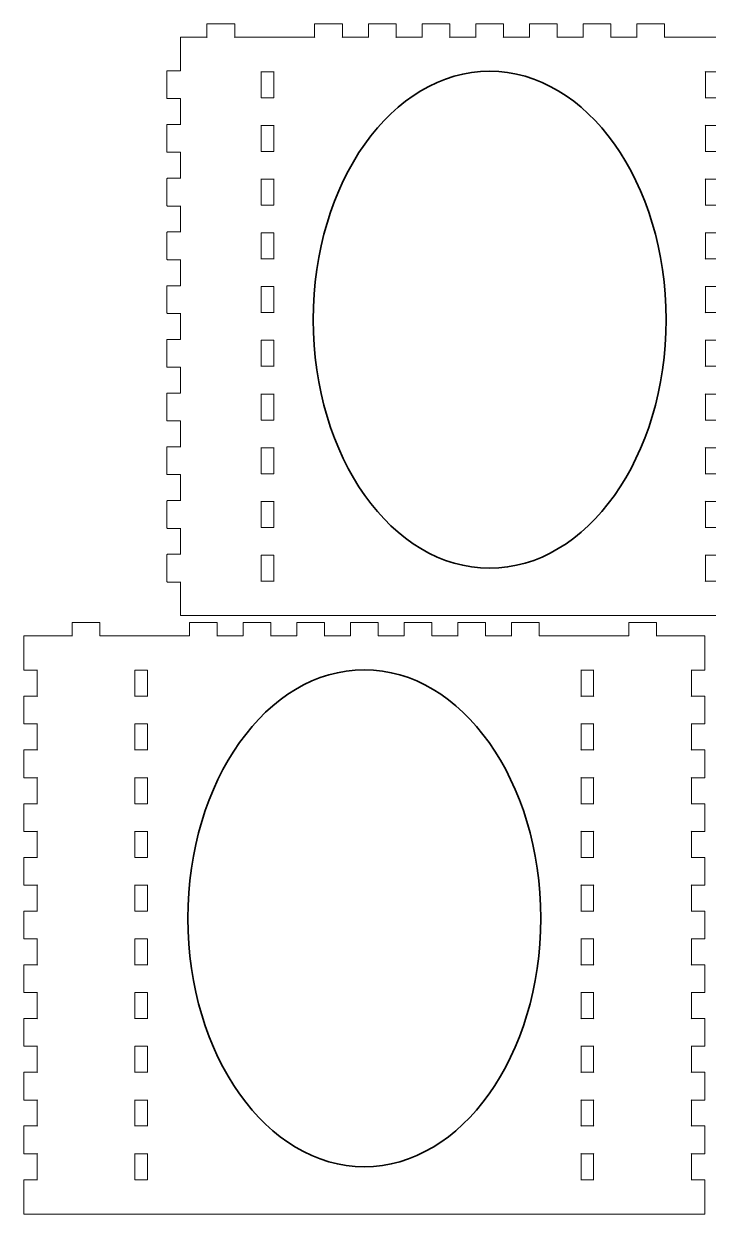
# Model space of a CAD drawing. Header units: millimetres. Extents: x 10 to 623, y 3 to 441.
# Drawn here: x 10 to 162.9, y 163.6 to 429.5 of the extents above; entities that cross this region are included whole.
import ezdxf

# ---------------------------------------------------------------- set-up
doc = ezdxf.new("R2010")
doc.units = ezdxf.units.MM
doc.header["$MEASUREMENT"] = 0
doc.layers.add('Layer 1', color=7, linetype='Continuous', lineweight=0)

# ---------------------------------------------------------------- blocks, each defined once
blk = doc.blocks.new('Block_2')
at = {"layer": 'Layer 1', "color": 18, "lineweight": 20, "true_color": 0x000000}
blk.add_open_spline([(183.1, 426.5), (183.1, 426.5), (177.26, 426.5), (177.26, 426.5), (177.16, 426.5), (177.26, 426.4), (177.26, 426.5), (177.26, 426.5), (177.26, 429.4), (177.26, 429.4), (177.26, 429.46), (177.22, 429.5), (177.16, 429.5), (177.16, 429.5), (171.16, 429.5), (171.16, 429.5), (171.11, 429.5), (171.06, 429.46), (171.06, 429.4), (171.06, 429.4), (171.06, 426.5), (171.06, 426.5), (171.06, 426.4), (171.16, 426.5), (171.06, 426.5), (171.06, 426.5), (165.22, 426.5), (165.22, 426.5), (165.22, 426.5), (162.22, 426.5), (162.22, 426.5), (162.22, 426.5), (153.2, 426.5), (153.2, 426.5), (153.1, 426.5), (153.2, 426.4), (153.2, 426.5), (153.2, 426.5), (153.2, 429.4), (153.2, 429.4), (153.2, 429.46), (153.16, 429.5), (153.1, 429.5), (153.1, 429.5), (147.1, 429.5), (147.1, 429.5), (147.04, 429.5), (147, 429.46), (147, 429.4), (147, 429.4), (147, 426.5), (147, 426.5), (147, 426.4), (147.1, 426.5), (147, 426.5), (147, 426.5), (141.2, 426.5), (141.2, 426.5), (141.1, 426.5), (141.2, 426.4), (141.2, 426.5), (141.2, 426.5), (141.2, 429.4), (141.2, 429.4), (141.2, 429.46), (141.16, 429.5), (141.1, 429.5), (141.1, 429.5), (135.1, 429.5), (135.1, 429.5), (135.04, 429.5), (135, 429.46), (135, 429.4), (135, 429.4), (135, 426.5), (135, 426.5), (135, 426.4), (135.1, 426.5), (135, 426.5), (135, 426.5), (129.2, 426.5), (129.2, 426.5), (129.1, 426.5), (129.2, 426.4), (129.2, 426.5), (129.2, 426.5), (129.2, 429.4), (129.2, 429.4), (129.2, 429.46), (129.16, 429.5), (129.1, 429.5), (129.1, 429.5), (123.1, 429.5), (123.1, 429.5), (123.04, 429.5), (123, 429.46), (123, 429.4), (123, 429.4), (123, 426.5), (123, 426.5), (123, 426.4), (123.1, 426.5), (123, 426.5), (123, 426.5), (117.2, 426.5), (117.2, 426.5), (117.1, 426.5), (117.2, 426.4), (117.2, 426.5), (117.2, 426.5), (117.2, 429.4), (117.2, 429.4), (117.2, 429.46), (117.15, 429.5), (117.1, 429.5), (117.1, 429.5), (111.1, 429.5), (111.1, 429.5), (111.04, 429.5), (111, 429.46), (111, 429.4), (111, 429.4), (111, 426.5), (111, 426.5), (111, 426.4), (111.1, 426.5), (111, 426.5), (111, 426.5), (105.2, 426.5), (105.2, 426.5), (105.1, 426.5), (105.2, 426.4), (105.2, 426.5), (105.2, 426.5), (105.2, 429.4), (105.2, 429.4), (105.2, 429.46), (105.15, 429.5), (105.1, 429.5), (105.1, 429.5), (99.1, 429.5), (99.1, 429.5), (99.04, 429.5), (99, 429.46), (99, 429.4), (99, 429.4), (99, 426.5), (99, 426.5), (99, 426.4), (99.1, 426.5), (99, 426.5), (99, 426.5), (93.2, 426.5), (93.2, 426.5), (93.1, 426.5), (93.2, 426.4), (93.2, 426.5), (93.2, 426.5), (93.2, 429.4), (93.2, 429.4), (93.2, 429.46), (93.15, 429.5), (93.1, 429.5), (93.1, 429.5), (87.1, 429.5), (87.1, 429.5), (87.04, 429.5), (87, 429.46), (87, 429.4), (87, 429.4), (87, 426.5), (87, 426.5), (87, 426.4), (87.1, 426.5), (87, 426.5), (87, 426.5), (81.2, 426.5), (81.2, 426.5), (81.1, 426.5), (81.2, 426.4), (81.2, 426.5), (81.2, 426.5), (81.2, 429.4), (81.2, 429.4), (81.2, 429.46), (81.15, 429.5), (81.1, 429.5), (81.1, 429.5), (75.1, 429.5), (75.1, 429.5), (75.05, 429.5), (75, 429.46), (75, 429.4), (75, 429.4), (75, 426.5), (75, 426.5), (75, 426.4), (75.1, 426.5), (75, 426.5), (75, 426.5), (65.97, 426.5), (65.97, 426.5), (65.97, 426.5), (62.97, 426.5), (62.97, 426.5), (62.97, 426.5), (57.14, 426.5), (57.14, 426.5), (57.04, 426.5), (57.14, 426.4), (57.14, 426.5), (57.14, 426.5), (57.14, 429.4), (57.14, 429.4), (57.14, 429.46), (57.09, 429.5), (57.04, 429.5), (57.04, 429.5), (51.04, 429.5), (51.04, 429.5), (50.98, 429.5), (50.94, 429.46), (50.94, 429.4), (50.94, 429.4), (50.94, 426.5), (50.94, 426.5), (50.94, 426.4), (51.04, 426.5), (50.94, 426.5), (50.94, 426.5), (45.1, 426.5), (45.1, 426.5), (45.05, 426.5), (45, 426.46), (45, 426.4), (45, 426.4), (45, 419), (45, 419), (45, 418.9), (45.1, 419), (45, 419), (45, 419), (42.1, 419), (42.1, 419), (42.05, 419), (42, 418.96), (42, 418.9), (42, 418.9), (42, 412.9), (42, 412.9), (42, 412.85), (42.05, 412.8), (42.1, 412.8), (42.1, 412.8), (45, 412.8), (45, 412.8), (45.1, 412.8), (45, 412.9), (45, 412.8), (45, 412.8), (45, 407), (45, 407), (45, 406.9), (45.1, 407), (45, 407), (45, 407), (42.1, 407), (42.1, 407), (42.05, 407), (42, 406.96), (42, 406.9), (42, 406.9), (42, 400.9), (42, 400.9), (42, 400.85), (42.05, 400.8), (42.1, 400.8), (42.1, 400.8), (45, 400.8), (45, 400.8), (45.1, 400.8), (45, 400.9), (45, 400.8), (45, 400.8), (45, 395), (45, 395), (45, 394.9), (45.1, 395), (45, 395), (45, 395), (42.1, 395), (42.1, 395), (42.05, 395), (42, 394.96), (42, 394.9), (42, 394.9), (42, 388.9), (42, 388.9), (42, 388.85), (42.05, 388.8), (42.1, 388.8), (42.1, 388.8), (45, 388.8), (45, 388.8), (45.1, 388.8), (45, 388.9), (45, 388.8), (45, 388.8), (45, 383), (45, 383), (45, 382.9), (45.1, 383), (45, 383), (45, 383), (42.1, 383), (42.1, 383), (42.05, 383), (42, 382.96), (42, 382.9), (42, 382.9), (42, 376.9), (42, 376.9), (42, 376.85), (42.05, 376.8), (42.1, 376.8), (42.1, 376.8), (45, 376.8), (45, 376.8), (45.1, 376.8), (45, 376.9), (45, 376.8), (45, 376.8), (45, 371), (45, 371), (45, 370.9), (45.1, 371), (45, 371), (45, 371), (42.1, 371), (42.1, 371), (42.05, 371), (42, 370.96), (42, 370.9), (42, 370.9), (42, 364.9), (42, 364.9), (42, 364.85), (42.05, 364.8), (42.1, 364.8), (42.1, 364.8), (45, 364.8), (45, 364.8), (45.1, 364.8), (45, 364.9), (45, 364.8), (45, 364.8), (45, 359), (45, 359), (45, 358.9), (45.1, 359), (45, 359), (45, 359), (42.1, 359), (42.1, 359), (42.05, 359), (42, 358.96), (42, 358.9), (42, 358.9), (42, 352.9), (42, 352.9), (42, 352.85), (42.05, 352.8), (42.1, 352.8), (42.1, 352.8), (45, 352.8), (45, 352.8), (45.1, 352.8), (45, 352.9), (45, 352.8), (45, 352.8), (45, 347), (45, 347), (45, 346.9), (45.1, 347), (45, 347), (45, 347), (42.1, 347), (42.1, 347), (42.05, 347), (42, 346.96), (42, 346.9), (42, 346.9), (42, 340.9), (42, 340.9), (42, 340.85), (42.05, 340.8), (42.1, 340.8), (42.1, 340.8), (45, 340.8), (45, 340.8), (45.1, 340.8), (45, 340.9), (45, 340.8), (45, 340.8), (45, 335), (45, 335), (45, 334.9), (45.1, 335), (45, 335), (45, 335), (42.1, 335), (42.1, 335), (42.05, 335), (42, 334.96), (42, 334.9), (42, 334.9), (42, 328.9), (42, 328.9), (42, 328.85), (42.05, 328.8), (42.1, 328.8), (42.1, 328.8), (45, 328.8), (45, 328.8), (45.1, 328.8), (45, 328.9), (45, 328.8), (45, 328.8), (45, 323), (45, 323), (45, 322.9), (45.1, 323), (45, 323), (45, 323), (42.1, 323), (42.1, 323), (42.05, 323), (42, 322.96), (42, 322.9), (42, 322.9), (42, 316.9), (42, 316.9), (42, 316.85), (42.05, 316.8), (42.1, 316.8), (42.1, 316.8), (45, 316.8), (45, 316.8), (45.1, 316.8), (45, 316.9), (45, 316.8), (45, 316.8), (45, 311), (45, 311), (45, 310.9), (45.1, 311), (45, 311), (45, 311), (42.1, 311), (42.1, 311), (42.05, 311), (42, 310.96), (42, 310.9), (42, 310.9), (42, 304.9), (42, 304.9), (42, 304.85), (42.05, 304.8), (42.1, 304.8), (42.1, 304.8), (45, 304.8), (45, 304.8), (45.1, 304.8), (45, 304.9), (45, 304.8), (45, 304.8), (45, 297.4), (45, 297.4), (45, 297.35), (45.05, 297.3), (45.1, 297.3), (45.1, 297.3), (183.1, 297.3), (183.1, 297.3), (183.16, 297.3), (183.2, 297.35), (183.2, 297.4), (183.2, 297.4), (183.2, 304.8), (183.2, 304.8), (183.2, 304.9), (183.1, 304.8), (183.2, 304.8), (183.2, 304.8), (186.1, 304.8), (186.1, 304.8), (186.16, 304.8), (186.2, 304.85), (186.2, 304.9), (186.2, 304.9), (186.2, 310.9), (186.2, 310.9), (186.2, 310.96), (186.16, 311), (186.1, 311), (186.1, 311), (183.2, 311), (183.2, 311), (183.1, 311), (183.2, 310.9), (183.2, 311), (183.2, 311), (183.2, 316.8), (183.2, 316.8), (183.2, 316.9), (183.1, 316.8), (183.2, 316.8), (183.2, 316.8), (186.1, 316.8), (186.1, 316.8), (186.16, 316.8), (186.2, 316.85), (186.2, 316.9), (186.2, 316.9), (186.2, 322.9), (186.2, 322.9), (186.2, 322.96), (186.16, 323), (186.1, 323), (186.1, 323), (183.2, 323), (183.2, 323), (183.1, 323), (183.2, 322.9), (183.2, 323), (183.2, 323), (183.2, 328.8), (183.2, 328.8), (183.2, 328.9), (183.1, 328.8), (183.2, 328.8), (183.2, 328.8), (186.1, 328.8), (186.1, 328.8), (186.16, 328.8), (186.2, 328.85), (186.2, 328.9), (186.2, 328.9), (186.2, 334.9), (186.2, 334.9), (186.2, 334.96), (186.16, 335), (186.1, 335), (186.1, 335), (183.2, 335), (183.2, 335), (183.1, 335), (183.2, 334.9), (183.2, 335), (183.2, 335), (183.2, 340.8), (183.2, 340.8), (183.2, 340.9), (183.1, 340.8), (183.2, 340.8), (183.2, 340.8), (186.1, 340.8), (186.1, 340.8), (186.16, 340.8), (186.2, 340.85), (186.2, 340.9), (186.2, 340.9), (186.2, 346.9), (186.2, 346.9), (186.2, 346.96), (186.16, 347), (186.1, 347), (186.1, 347), (183.2, 347), (183.2, 347), (183.1, 347), (183.2, 346.9), (183.2, 347), (183.2, 347), (183.2, 352.8), (183.2, 352.8), (183.2, 352.9), (183.1, 352.8), (183.2, 352.8), (183.2, 352.8), (186.1, 352.8), (186.1, 352.8), (186.16, 352.8), (186.2, 352.85), (186.2, 352.9), (186.2, 352.9), (186.2, 358.9), (186.2, 358.9), (186.2, 358.96), (186.16, 359), (186.1, 359), (186.1, 359), (183.2, 359), (183.2, 359), (183.1, 359), (183.2, 358.9), (183.2, 359), (183.2, 359), (183.2, 364.8), (183.2, 364.8), (183.2, 364.9), (183.1, 364.8), (183.2, 364.8), (183.2, 364.8), (186.1, 364.8), (186.1, 364.8), (186.16, 364.8), (186.2, 364.85), (186.2, 364.9), (186.2, 364.9), (186.2, 370.9), (186.2, 370.9), (186.2, 370.96), (186.16, 371), (186.1, 371), (186.1, 371), (183.2, 371), (183.2, 371), (183.1, 371), (183.2, 370.9), (183.2, 371), (183.2, 371), (183.2, 376.8), (183.2, 376.8), (183.2, 376.9), (183.1, 376.8), (183.2, 376.8), (183.2, 376.8), (186.1, 376.8), (186.1, 376.8), (186.16, 376.8), (186.2, 376.85), (186.2, 376.9), (186.2, 376.9), (186.2, 382.9), (186.2, 382.9), (186.2, 382.96), (186.16, 383), (186.1, 383), (186.1, 383), (183.2, 383), (183.2, 383), (183.1, 383), (183.2, 382.9), (183.2, 383), (183.2, 383), (183.2, 388.8), (183.2, 388.8), (183.2, 388.9), (183.1, 388.8), (183.2, 388.8), (183.2, 388.8), (186.1, 388.8), (186.1, 388.8), (186.16, 388.8), (186.2, 388.85), (186.2, 388.9), (186.2, 388.9), (186.2, 394.9), (186.2, 394.9), (186.2, 394.96), (186.16, 395), (186.1, 395), (186.1, 395), (183.2, 395), (183.2, 395), (183.1, 395), (183.2, 394.9), (183.2, 395), (183.2, 395), (183.2, 400.8), (183.2, 400.8), (183.2, 400.9), (183.1, 400.8), (183.2, 400.8), (183.2, 400.8), (186.1, 400.8), (186.1, 400.8), (186.16, 400.8), (186.2, 400.85), (186.2, 400.9), (186.2, 400.9), (186.2, 406.9), (186.2, 406.9), (186.2, 406.96), (186.16, 407), (186.1, 407), (186.1, 407), (183.2, 407), (183.2, 407), (183.1, 407), (183.2, 406.9), (183.2, 407), (183.2, 407), (183.2, 412.8), (183.2, 412.8), (183.2, 412.9), (183.1, 412.8), (183.2, 412.8), (183.2, 412.8), (186.1, 412.8), (186.1, 412.8), (186.16, 412.8), (186.2, 412.85), (186.2, 412.9), (186.2, 412.9), (186.2, 418.9), (186.2, 418.9), (186.2, 418.96), (186.16, 419), (186.1, 419), (186.1, 419), (183.2, 419), (183.2, 419), (183.1, 419), (183.2, 418.9), (183.2, 419), (183.2, 419), (183.2, 426.4), (183.2, 426.4), (183.2, 426.46), (183.16, 426.5), (183.1, 426.5)], degree=3, knots=[0, 0, 0, 0, 1, 1, 1, 2, 2, 2, 3, 3, 3, 4, 4, 4, 5, 5, 5, 6, 6, 6, 7, 7, 7, 8, 8, 8, 9, 9, 9, 10, 10, 10, 11, 11, 11, 12, 12, 12, 13, 13, 13, 14, 14, 14, 15, 15, 15, 16, 16, 16, 17, 17, 17, 18, 18, 18, 19, 19, 19, 20, 20, 20, 21, 21, 21, 22, 22, 22, 23, 23, 23, 24, 24, 24, 25, 25, 25, 26, 26, 26, 27, 27, 27, 28, 28, 28, 29, 29, 29, 30, 30, 30, 31, 31, 31, 32, 32, 32, 33, 33, 33, 34, 34, 34, 35, 35, 35, 36, 36, 36, 37, 37, 37, 38, 38, 38, 39, 39, 39, 40, 40, 40, 41, 41, 41, 42, 42, 42, 43, 43, 43, 44, 44, 44, 45, 45, 45, 46, 46, 46, 47, 47, 47, 48, 48, 48, 49, 49, 49, 50, 50, 50, 51, 51, 51, 52, 52, 52, 53, 53, 53, 54, 54, 54, 55, 55, 55, 56, 56, 56, 57, 57, 57, 58, 58, 58, 59, 59, 59, 60, 60, 60, 61, 61, 61, 62, 62, 62, 63, 63, 63, 64, 64, 64, 65, 65, 65, 66, 66, 66, 67, 67, 67, 68, 68, 68, 69, 69, 69, 70, 70, 70, 71, 71, 71, 72, 72, 72, 73, 73, 73, 74, 74, 74, 75, 75, 75, 76, 76, 76, 77, 77, 77, 78, 78, 78, 79, 79, 79, 80, 80, 80, 81, 81, 81, 82, 82, 82, 83, 83, 83, 84, 84, 84, 85, 85, 85, 86, 86, 86, 87, 87, 87, 88, 88, 88, 89, 89, 89, 90, 90, 90, 91, 91, 91, 92, 92, 92, 93, 93, 93, 94, 94, 94, 95, 95, 95, 96, 96, 96, 97, 97, 97, 98, 98, 98, 99, 99, 99, 100, 100, 100, 101, 101, 101, 102, 102, 102, 103, 103, 103, 104, 104, 104, 105, 105, 105, 106, 106, 106, 107, 107, 107, 108, 108, 108, 109, 109, 109, 110, 110, 110, 111, 111, 111, 112, 112, 112, 113, 113, 113, 114, 114, 114, 115, 115, 115, 116, 116, 116, 117, 117, 117, 118, 118, 118, 119, 119, 119, 120, 120, 120, 121, 121, 121, 122, 122, 122, 123, 123, 123, 124, 124, 124, 125, 125, 125, 126, 126, 126, 127, 127, 127, 128, 128, 128, 129, 129, 129, 130, 130, 130, 131, 131, 131, 132, 132, 132, 133, 133, 133, 134, 134, 134, 135, 135, 135, 136, 136, 136, 137, 137, 137, 138, 138, 138, 139, 139, 139, 140, 140, 140, 141, 141, 141, 142, 142, 142, 143, 143, 143, 144, 144, 144, 145, 145, 145, 146, 146, 146, 147, 147, 147, 148, 148, 148, 149, 149, 149, 150, 150, 150, 151, 151, 151, 152, 152, 152, 153, 153, 153, 154, 154, 154, 155, 155, 155, 156, 156, 156, 157, 157, 157, 158, 158, 158, 159, 159, 159, 160, 160, 160, 161, 161, 161, 162, 162, 162, 163, 163, 163, 164, 164, 164, 165, 165, 165, 166, 166, 166, 167, 167, 167, 168, 168, 168, 169, 169, 169, 170, 170, 170, 171, 171, 171, 172, 172, 172, 173, 173, 173, 174, 174, 174, 175, 175, 175, 176, 176, 176, 177, 177, 177, 178, 178, 178, 179, 179, 179, 180, 180, 180, 181, 181, 181, 182, 182, 182, 183, 183, 183, 184, 184, 184, 185, 185, 185, 186, 186, 186, 187, 187, 187, 188, 188, 188, 189, 189, 189, 190, 190, 190, 191, 191, 191, 192, 192, 192, 193, 193, 193, 194, 194, 194, 195, 195, 195, 196, 196, 196, 197, 197, 197, 198, 198, 198, 199, 199, 199, 200, 200, 200, 201, 201, 201, 202, 202, 202, 203, 203, 203, 204, 204, 204, 205, 205, 205, 206, 206, 206, 207, 207, 207, 208, 208, 208, 209, 209, 209, 210, 210, 210, 211, 211, 211, 212, 212, 212, 213, 213, 213, 214, 214, 214, 215, 215, 215, 216, 216, 216, 217, 217, 217, 218, 218, 218, 219, 219, 219, 220, 220, 220, 221, 221, 221, 222, 222, 222, 223, 223, 223, 224, 224, 224, 225, 225, 225, 226, 226, 226, 227, 227, 227, 228, 228, 228, 229, 229, 229, 230, 230, 230, 231, 231, 231, 232, 232, 232, 233, 233, 233, 234, 234, 234, 235, 235, 235, 236, 236, 236, 237, 237, 237, 238, 238, 238, 239, 239, 239, 240, 240, 240, 241, 241, 241, 242, 242, 242, 243, 243, 243, 244, 244, 244, 244], dxfattribs=at)
at = {"layer": 'Layer 1', "color": 5, "lineweight": 20, "true_color": 0x0000ff}
for points in [[(63.08, 415.9), (63.08, 415.9), (63.08, 418.8), (63.08, 418.8), (63.08, 418.9), (62.97, 418.8), (63.08, 418.8), (63.08, 418.8), (65.88, 418.8), (65.88, 418.8), (65.97, 418.8), (65.88, 418.9), (65.88, 418.8), (65.88, 418.8), (65.88, 413), (65.88, 413), (65.88, 412.9), (65.97, 413), (65.88, 413), (65.88, 413), (63.08, 413), (63.08, 413), (62.97, 413), (63.08, 412.9), (63.08, 413), (63.08, 413), (63.08, 415.9), (63.08, 415.9)], [(162.32, 415.9), (162.32, 415.9), (162.32, 418.8), (162.32, 418.8), (162.32, 418.9), (162.22, 418.8), (162.32, 418.8), (162.32, 418.8), (165.13, 418.8), (165.13, 418.8), (165.22, 418.8), (165.13, 418.9), (165.13, 418.8), (165.13, 418.8), (165.13, 413), (165.13, 413), (165.13, 412.9), (165.22, 413), (165.13, 413), (165.13, 413), (162.32, 413), (162.32, 413), (162.22, 413), (162.32, 412.9), (162.32, 413), (162.32, 413), (162.32, 415.9), (162.32, 415.9)], [(63.08, 403.9), (63.08, 403.9), (63.08, 406.8), (63.08, 406.8), (63.08, 406.9), (62.97, 406.8), (63.08, 406.8), (63.08, 406.8), (65.88, 406.8), (65.88, 406.8), (65.97, 406.8), (65.88, 406.9), (65.88, 406.8), (65.88, 406.8), (65.88, 401), (65.88, 401), (65.88, 400.9), (65.97, 401), (65.88, 401), (65.88, 401), (63.08, 401), (63.08, 401), (62.97, 401), (63.08, 400.9), (63.08, 401), (63.08, 401), (63.08, 403.9), (63.08, 403.9)], [(162.32, 403.9), (162.32, 403.9), (162.32, 406.8), (162.32, 406.8), (162.32, 406.9), (162.22, 406.8), (162.32, 406.8), (162.32, 406.8), (165.13, 406.8), (165.13, 406.8), (165.22, 406.8), (165.13, 406.9), (165.13, 406.8), (165.13, 406.8), (165.13, 401), (165.13, 401), (165.13, 400.9), (165.22, 401), (165.13, 401), (165.13, 401), (162.32, 401), (162.32, 401), (162.22, 401), (162.32, 400.9), (162.32, 401), (162.32, 401), (162.32, 403.9), (162.32, 403.9)], [(63.08, 391.9), (63.08, 391.9), (63.08, 394.8), (63.08, 394.8), (63.08, 394.9), (62.97, 394.8), (63.08, 394.8), (63.08, 394.8), (65.88, 394.8), (65.88, 394.8), (65.97, 394.8), (65.88, 394.9), (65.88, 394.8), (65.88, 394.8), (65.88, 389), (65.88, 389), (65.88, 388.9), (65.97, 389), (65.88, 389), (65.88, 389), (63.08, 389), (63.08, 389), (62.97, 389), (63.08, 388.9), (63.08, 389), (63.08, 389), (63.08, 391.9), (63.08, 391.9)], [(162.32, 391.9), (162.32, 391.9), (162.32, 394.8), (162.32, 394.8), (162.32, 394.9), (162.22, 394.8), (162.32, 394.8), (162.32, 394.8), (165.13, 394.8), (165.13, 394.8), (165.22, 394.8), (165.13, 394.9), (165.13, 394.8), (165.13, 394.8), (165.13, 389), (165.13, 389), (165.13, 388.9), (165.22, 389), (165.13, 389), (165.13, 389), (162.32, 389), (162.32, 389), (162.22, 389), (162.32, 388.9), (162.32, 389), (162.32, 389), (162.32, 391.9), (162.32, 391.9)], [(63.08, 379.9), (63.08, 379.9), (63.08, 382.8), (63.08, 382.8), (63.08, 382.9), (62.97, 382.8), (63.08, 382.8), (63.08, 382.8), (65.88, 382.8), (65.88, 382.8), (65.97, 382.8), (65.88, 382.9), (65.88, 382.8), (65.88, 382.8), (65.88, 377), (65.88, 377), (65.88, 376.9), (65.97, 377), (65.88, 377), (65.88, 377), (63.08, 377), (63.08, 377), (62.97, 377), (63.08, 376.9), (63.08, 377), (63.08, 377), (63.08, 379.9), (63.08, 379.9)], [(162.32, 379.9), (162.32, 379.9), (162.32, 382.8), (162.32, 382.8), (162.32, 382.9), (162.22, 382.8), (162.32, 382.8), (162.32, 382.8), (165.13, 382.8), (165.13, 382.8), (165.22, 382.8), (165.13, 382.9), (165.13, 382.8), (165.13, 382.8), (165.13, 377), (165.13, 377), (165.13, 376.9), (165.22, 377), (165.13, 377), (165.13, 377), (162.32, 377), (162.32, 377), (162.22, 377), (162.32, 376.9), (162.32, 377), (162.32, 377), (162.32, 379.9), (162.32, 379.9)], [(63.08, 367.9), (63.08, 367.9), (63.08, 370.8), (63.08, 370.8), (63.08, 370.9), (62.97, 370.8), (63.08, 370.8), (63.08, 370.8), (65.88, 370.8), (65.88, 370.8), (65.97, 370.8), (65.88, 370.9), (65.88, 370.8), (65.88, 370.8), (65.88, 365), (65.88, 365), (65.88, 364.9), (65.97, 365), (65.88, 365), (65.88, 365), (63.08, 365), (63.08, 365), (62.97, 365), (63.08, 364.9), (63.08, 365), (63.08, 365), (63.08, 367.9), (63.08, 367.9)], [(162.32, 367.9), (162.32, 367.9), (162.32, 370.8), (162.32, 370.8), (162.32, 370.9), (162.22, 370.8), (162.32, 370.8), (162.32, 370.8), (165.13, 370.8), (165.13, 370.8), (165.22, 370.8), (165.13, 370.9), (165.13, 370.8), (165.13, 370.8), (165.13, 365), (165.13, 365), (165.13, 364.9), (165.22, 365), (165.13, 365), (165.13, 365), (162.32, 365), (162.32, 365), (162.22, 365), (162.32, 364.9), (162.32, 365), (162.32, 365), (162.32, 367.9), (162.32, 367.9)], [(63.08, 355.9), (63.08, 355.9), (63.08, 358.8), (63.08, 358.8), (63.08, 358.9), (62.97, 358.8), (63.08, 358.8), (63.08, 358.8), (65.88, 358.8), (65.88, 358.8), (65.97, 358.8), (65.88, 358.9), (65.88, 358.8), (65.88, 358.8), (65.88, 353), (65.88, 353), (65.88, 352.9), (65.97, 353), (65.88, 353), (65.88, 353), (63.08, 353), (63.08, 353), (62.97, 353), (63.08, 352.9), (63.08, 353), (63.08, 353), (63.08, 355.9), (63.08, 355.9)], [(162.32, 355.9), (162.32, 355.9), (162.32, 358.8), (162.32, 358.8), (162.32, 358.9), (162.22, 358.8), (162.32, 358.8), (162.32, 358.8), (165.13, 358.8), (165.13, 358.8), (165.22, 358.8), (165.13, 358.9), (165.13, 358.8), (165.13, 358.8), (165.13, 353), (165.13, 353), (165.13, 352.9), (165.22, 353), (165.13, 353), (165.13, 353), (162.32, 353), (162.32, 353), (162.22, 353), (162.32, 352.9), (162.32, 353), (162.32, 353), (162.32, 355.9), (162.32, 355.9)], [(63.08, 343.9), (63.08, 343.9), (63.08, 346.8), (63.08, 346.8), (63.08, 346.9), (62.97, 346.8), (63.08, 346.8), (63.08, 346.8), (65.88, 346.8), (65.88, 346.8), (65.97, 346.8), (65.88, 346.9), (65.88, 346.8), (65.88, 346.8), (65.88, 341), (65.88, 341), (65.88, 340.9), (65.97, 341), (65.88, 341), (65.88, 341), (63.08, 341), (63.08, 341), (62.97, 341), (63.08, 340.9), (63.08, 341), (63.08, 341), (63.08, 343.9), (63.08, 343.9)], [(162.32, 343.9), (162.32, 343.9), (162.32, 346.8), (162.32, 346.8), (162.32, 346.9), (162.22, 346.8), (162.32, 346.8), (162.32, 346.8), (165.13, 346.8), (165.13, 346.8), (165.22, 346.8), (165.13, 346.9), (165.13, 346.8), (165.13, 346.8), (165.13, 341), (165.13, 341), (165.13, 340.9), (165.22, 341), (165.13, 341), (165.13, 341), (162.32, 341), (162.32, 341), (162.22, 341), (162.32, 340.9), (162.32, 341), (162.32, 341), (162.32, 343.9), (162.32, 343.9)], [(63.08, 331.9), (63.08, 331.9), (63.08, 334.8), (63.08, 334.8), (63.08, 334.9), (62.97, 334.8), (63.08, 334.8), (63.08, 334.8), (65.88, 334.8), (65.88, 334.8), (65.97, 334.8), (65.88, 334.9), (65.88, 334.8), (65.88, 334.8), (65.88, 329), (65.88, 329), (65.88, 328.9), (65.97, 329), (65.88, 329), (65.88, 329), (63.08, 329), (63.08, 329), (62.97, 329), (63.08, 328.9), (63.08, 329), (63.08, 329), (63.08, 331.9), (63.08, 331.9)], [(162.32, 331.9), (162.32, 331.9), (162.32, 334.8), (162.32, 334.8), (162.32, 334.9), (162.22, 334.8), (162.32, 334.8), (162.32, 334.8), (165.13, 334.8), (165.13, 334.8), (165.22, 334.8), (165.13, 334.9), (165.13, 334.8), (165.13, 334.8), (165.13, 329), (165.13, 329), (165.13, 328.9), (165.22, 329), (165.13, 329), (165.13, 329), (162.32, 329), (162.32, 329), (162.22, 329), (162.32, 328.9), (162.32, 329), (162.32, 329), (162.32, 331.9), (162.32, 331.9)], [(63.08, 319.9), (63.08, 319.9), (63.08, 322.8), (63.08, 322.8), (63.08, 322.9), (62.97, 322.8), (63.08, 322.8), (63.08, 322.8), (65.88, 322.8), (65.88, 322.8), (65.97, 322.8), (65.88, 322.9), (65.88, 322.8), (65.88, 322.8), (65.88, 317), (65.88, 317), (65.88, 316.9), (65.97, 317), (65.88, 317), (65.88, 317), (63.08, 317), (63.08, 317), (62.97, 317), (63.08, 316.9), (63.08, 317), (63.08, 317), (63.08, 319.9), (63.08, 319.9)], [(162.32, 319.9), (162.32, 319.9), (162.32, 322.8), (162.32, 322.8), (162.32, 322.9), (162.22, 322.8), (162.32, 322.8), (162.32, 322.8), (165.13, 322.8), (165.13, 322.8), (165.22, 322.8), (165.13, 322.9), (165.13, 322.8), (165.13, 322.8), (165.13, 317), (165.13, 317), (165.13, 316.9), (165.22, 317), (165.13, 317), (165.13, 317), (162.32, 317), (162.32, 317), (162.22, 317), (162.32, 316.9), (162.32, 317), (162.32, 317), (162.32, 319.9), (162.32, 319.9)], [(63.08, 307.9), (63.08, 307.9), (63.08, 310.8), (63.08, 310.8), (63.08, 310.9), (62.97, 310.8), (63.08, 310.8), (63.08, 310.8), (65.88, 310.8), (65.88, 310.8), (65.97, 310.8), (65.88, 310.9), (65.88, 310.8), (65.88, 310.8), (65.88, 305), (65.88, 305), (65.88, 304.9), (65.97, 305), (65.88, 305), (65.88, 305), (63.08, 305), (63.08, 305), (62.97, 305), (63.08, 304.9), (63.08, 305), (63.08, 305), (63.08, 307.9), (63.08, 307.9)], [(162.32, 307.9), (162.32, 307.9), (162.32, 310.8), (162.32, 310.8), (162.32, 310.9), (162.22, 310.8), (162.32, 310.8), (162.32, 310.8), (165.13, 310.8), (165.13, 310.8), (165.22, 310.8), (165.13, 310.9), (165.13, 310.8), (165.13, 310.8), (165.13, 305), (165.13, 305), (165.13, 304.9), (165.22, 305), (165.13, 305), (165.13, 305), (162.32, 305), (162.32, 305), (162.22, 305), (162.32, 304.9), (162.32, 305), (162.32, 305), (162.32, 307.9), (162.32, 307.9)]]:
    blk.add_open_spline(points, degree=3, knots=[0, 0, 0, 0, 1, 1, 1, 2, 2, 2, 3, 3, 3, 4, 4, 4, 5, 5, 5, 6, 6, 6, 7, 7, 7, 8, 8, 8, 9, 9, 9, 9], dxfattribs=at)
blk = doc.blocks.new('Block_4')
at = {"layer": 'Layer 1', "color": 18, "lineweight": 20, "true_color": 0x000000}
blk.add_open_spline([(159.1, 292.8), (159.1, 292.8), (151.38, 292.8), (151.38, 292.8), (151.28, 292.8), (151.38, 292.7), (151.38, 292.8), (151.38, 292.8), (151.38, 295.7), (151.38, 295.7), (151.38, 295.76), (151.33, 295.8), (151.28, 295.8), (151.28, 295.8), (145.28, 295.8), (145.28, 295.8), (145.22, 295.8), (145.18, 295.76), (145.18, 295.7), (145.18, 295.7), (145.18, 292.8), (145.18, 292.8), (145.18, 292.7), (145.28, 292.8), (145.18, 292.8), (145.18, 292.8), (137.46, 292.8), (137.46, 292.8), (137.46, 292.8), (134.46, 292.8), (134.46, 292.8), (134.46, 292.8), (125.2, 292.8), (125.2, 292.8), (125.1, 292.8), (125.2, 292.7), (125.2, 292.8), (125.2, 292.8), (125.2, 295.7), (125.2, 295.7), (125.2, 295.76), (125.16, 295.8), (125.1, 295.8), (125.1, 295.8), (119.1, 295.8), (119.1, 295.8), (119.04, 295.8), (119, 295.76), (119, 295.7), (119, 295.7), (119, 292.8), (119, 292.8), (119, 292.7), (119.1, 292.8), (119, 292.8), (119, 292.8), (113.2, 292.8), (113.2, 292.8), (113.1, 292.8), (113.2, 292.7), (113.2, 292.8), (113.2, 292.8), (113.2, 295.7), (113.2, 295.7), (113.2, 295.76), (113.15, 295.8), (113.1, 295.8), (113.1, 295.8), (107.1, 295.8), (107.1, 295.8), (107.04, 295.8), (107, 295.76), (107, 295.7), (107, 295.7), (107, 292.8), (107, 292.8), (107, 292.7), (107.1, 292.8), (107, 292.8), (107, 292.8), (101.2, 292.8), (101.2, 292.8), (101.1, 292.8), (101.2, 292.7), (101.2, 292.8), (101.2, 292.8), (101.2, 295.7), (101.2, 295.7), (101.2, 295.76), (101.15, 295.8), (101.1, 295.8), (101.1, 295.8), (95.1, 295.8), (95.1, 295.8), (95.04, 295.8), (95, 295.76), (95, 295.7), (95, 295.7), (95, 292.8), (95, 292.8), (95, 292.7), (95.1, 292.8), (95, 292.8), (95, 292.8), (89.2, 292.8), (89.2, 292.8), (89.1, 292.8), (89.2, 292.7), (89.2, 292.8), (89.2, 292.8), (89.2, 295.7), (89.2, 295.7), (89.2, 295.76), (89.15, 295.8), (89.1, 295.8), (89.1, 295.8), (83.1, 295.8), (83.1, 295.8), (83.04, 295.8), (83, 295.76), (83, 295.7), (83, 295.7), (83, 292.8), (83, 292.8), (83, 292.7), (83.1, 292.8), (83, 292.8), (83, 292.8), (77.2, 292.8), (77.2, 292.8), (77.1, 292.8), (77.2, 292.7), (77.2, 292.8), (77.2, 292.8), (77.2, 295.7), (77.2, 295.7), (77.2, 295.76), (77.15, 295.8), (77.1, 295.8), (77.1, 295.8), (71.1, 295.8), (71.1, 295.8), (71.05, 295.8), (71, 295.76), (71, 295.7), (71, 295.7), (71, 292.8), (71, 292.8), (71, 292.7), (71.1, 292.8), (71, 292.8), (71, 292.8), (65.2, 292.8), (65.2, 292.8), (65.1, 292.8), (65.2, 292.7), (65.2, 292.8), (65.2, 292.8), (65.2, 295.7), (65.2, 295.7), (65.2, 295.76), (65.15, 295.8), (65.1, 295.8), (65.1, 295.8), (59.1, 295.8), (59.1, 295.8), (59.05, 295.8), (59, 295.76), (59, 295.7), (59, 295.7), (59, 292.8), (59, 292.8), (59, 292.7), (59.1, 292.8), (59, 292.8), (59, 292.8), (53.2, 292.8), (53.2, 292.8), (53.1, 292.8), (53.2, 292.7), (53.2, 292.8), (53.2, 292.8), (53.2, 295.7), (53.2, 295.7), (53.2, 295.76), (53.15, 295.8), (53.1, 295.8), (53.1, 295.8), (47.1, 295.8), (47.1, 295.8), (47.05, 295.8), (47, 295.76), (47, 295.7), (47, 295.7), (47, 292.8), (47, 292.8), (47, 292.7), (47.1, 292.8), (47, 292.8), (47, 292.8), (37.75, 292.8), (37.75, 292.8), (37.75, 292.8), (34.75, 292.8), (34.75, 292.8), (34.75, 292.8), (27.02, 292.8), (27.02, 292.8), (26.92, 292.8), (27.02, 292.7), (27.02, 292.8), (27.02, 292.8), (27.02, 295.7), (27.02, 295.7), (27.02, 295.76), (26.98, 295.8), (26.92, 295.8), (26.92, 295.8), (20.92, 295.8), (20.92, 295.8), (20.87, 295.8), (20.82, 295.76), (20.82, 295.7), (20.82, 295.7), (20.82, 292.8), (20.82, 292.8), (20.82, 292.7), (20.92, 292.8), (20.82, 292.8), (20.82, 292.8), (13.1, 292.8), (13.1, 292.8), (13.1, 292.8), (10.1, 292.8), (10.1, 292.8), (10.05, 292.8), (10, 292.76), (10, 292.7), (10, 292.7), (10, 285.2), (10, 285.2), (10, 285.15), (10.05, 285.1), (10.1, 285.1), (10.1, 285.1), (13, 285.1), (13, 285.1), (13.1, 285.1), (13, 285.2), (13, 285.1), (13, 285.1), (13, 279.3), (13, 279.3), (13, 279.2), (13.1, 279.3), (13, 279.3), (13, 279.3), (10.1, 279.3), (10.1, 279.3), (10.05, 279.3), (10, 279.26), (10, 279.2), (10, 279.2), (10, 273.2), (10, 273.2), (10, 273.15), (10.05, 273.1), (10.1, 273.1), (10.1, 273.1), (13, 273.1), (13, 273.1), (13.1, 273.1), (13, 273.2), (13, 273.1), (13, 273.1), (13, 267.3), (13, 267.3), (13, 267.2), (13.1, 267.3), (13, 267.3), (13, 267.3), (10.1, 267.3), (10.1, 267.3), (10.05, 267.3), (10, 267.26), (10, 267.2), (10, 267.2), (10, 261.2), (10, 261.2), (10, 261.15), (10.05, 261.1), (10.1, 261.1), (10.1, 261.1), (13, 261.1), (13, 261.1), (13.1, 261.1), (13, 261.2), (13, 261.1), (13, 261.1), (13, 255.3), (13, 255.3), (13, 255.2), (13.1, 255.3), (13, 255.3), (13, 255.3), (10.1, 255.3), (10.1, 255.3), (10.05, 255.3), (10, 255.26), (10, 255.2), (10, 255.2), (10, 249.2), (10, 249.2), (10, 249.15), (10.05, 249.1), (10.1, 249.1), (10.1, 249.1), (13, 249.1), (13, 249.1), (13.1, 249.1), (13, 249.2), (13, 249.1), (13, 249.1), (13, 243.3), (13, 243.3), (13, 243.2), (13.1, 243.3), (13, 243.3), (13, 243.3), (10.1, 243.3), (10.1, 243.3), (10.05, 243.3), (10, 243.26), (10, 243.2), (10, 243.2), (10, 237.2), (10, 237.2), (10, 237.15), (10.05, 237.1), (10.1, 237.1), (10.1, 237.1), (13, 237.1), (13, 237.1), (13.1, 237.1), (13, 237.2), (13, 237.1), (13, 237.1), (13, 231.3), (13, 231.3), (13, 231.2), (13.1, 231.3), (13, 231.3), (13, 231.3), (10.1, 231.3), (10.1, 231.3), (10.05, 231.3), (10, 231.26), (10, 231.2), (10, 231.2), (10, 225.2), (10, 225.2), (10, 225.15), (10.05, 225.1), (10.1, 225.1), (10.1, 225.1), (13, 225.1), (13, 225.1), (13.1, 225.1), (13, 225.2), (13, 225.1), (13, 225.1), (13, 219.3), (13, 219.3), (13, 219.2), (13.1, 219.3), (13, 219.3), (13, 219.3), (10.1, 219.3), (10.1, 219.3), (10.05, 219.3), (10, 219.26), (10, 219.2), (10, 219.2), (10, 213.2), (10, 213.2), (10, 213.15), (10.05, 213.1), (10.1, 213.1), (10.1, 213.1), (13, 213.1), (13, 213.1), (13.1, 213.1), (13, 213.2), (13, 213.1), (13, 213.1), (13, 207.3), (13, 207.3), (13, 207.2), (13.1, 207.3), (13, 207.3), (13, 207.3), (10.1, 207.3), (10.1, 207.3), (10.05, 207.3), (10, 207.26), (10, 207.2), (10, 207.2), (10, 201.2), (10, 201.2), (10, 201.15), (10.05, 201.1), (10.1, 201.1), (10.1, 201.1), (13, 201.1), (13, 201.1), (13.1, 201.1), (13, 201.2), (13, 201.1), (13, 201.1), (13, 195.3), (13, 195.3), (13, 195.2), (13.1, 195.3), (13, 195.3), (13, 195.3), (10.1, 195.3), (10.1, 195.3), (10.05, 195.3), (10, 195.26), (10, 195.2), (10, 195.2), (10, 189.2), (10, 189.2), (10, 189.15), (10.05, 189.1), (10.1, 189.1), (10.1, 189.1), (13, 189.1), (13, 189.1), (13.1, 189.1), (13, 189.2), (13, 189.1), (13, 189.1), (13, 183.3), (13, 183.3), (13, 183.2), (13.1, 183.3), (13, 183.3), (13, 183.3), (10.1, 183.3), (10.1, 183.3), (10.05, 183.3), (10, 183.26), (10, 183.2), (10, 183.2), (10, 177.2), (10, 177.2), (10, 177.15), (10.05, 177.1), (10.1, 177.1), (10.1, 177.1), (13, 177.1), (13, 177.1), (13.1, 177.1), (13, 177.2), (13, 177.1), (13, 177.1), (13, 171.3), (13, 171.3), (13, 171.2), (13.1, 171.3), (13, 171.3), (13, 171.3), (10.1, 171.3), (10.1, 171.3), (10.05, 171.3), (10, 171.26), (10, 171.2), (10, 171.2), (10, 163.7), (10, 163.7), (10, 163.65), (10.05, 163.6), (10.1, 163.6), (10.1, 163.6), (13.1, 163.6), (13.1, 163.6), (13.1, 163.6), (34.75, 163.6), (34.75, 163.6), (34.75, 163.6), (37.75, 163.6), (37.75, 163.6), (37.75, 163.6), (134.46, 163.6), (134.46, 163.6), (134.46, 163.6), (137.46, 163.6), (137.46, 163.6), (137.46, 163.6), (159.1, 163.6), (159.1, 163.6), (159.1, 163.6), (162.1, 163.6), (162.1, 163.6), (162.16, 163.6), (162.2, 163.65), (162.2, 163.7), (162.2, 163.7), (162.2, 171.2), (162.2, 171.2), (162.2, 171.26), (162.16, 171.3), (162.1, 171.3), (162.1, 171.3), (159.2, 171.3), (159.2, 171.3), (159.1, 171.3), (159.2, 171.2), (159.2, 171.3), (159.2, 171.3), (159.2, 177.1), (159.2, 177.1), (159.2, 177.2), (159.1, 177.1), (159.2, 177.1), (159.2, 177.1), (162.1, 177.1), (162.1, 177.1), (162.16, 177.1), (162.2, 177.15), (162.2, 177.2), (162.2, 177.2), (162.2, 183.2), (162.2, 183.2), (162.2, 183.26), (162.16, 183.3), (162.1, 183.3), (162.1, 183.3), (159.2, 183.3), (159.2, 183.3), (159.1, 183.3), (159.2, 183.2), (159.2, 183.3), (159.2, 183.3), (159.2, 189.1), (159.2, 189.1), (159.2, 189.2), (159.1, 189.1), (159.2, 189.1), (159.2, 189.1), (162.1, 189.1), (162.1, 189.1), (162.16, 189.1), (162.2, 189.15), (162.2, 189.2), (162.2, 189.2), (162.2, 195.2), (162.2, 195.2), (162.2, 195.26), (162.16, 195.3), (162.1, 195.3), (162.1, 195.3), (159.2, 195.3), (159.2, 195.3), (159.1, 195.3), (159.2, 195.2), (159.2, 195.3), (159.2, 195.3), (159.2, 201.1), (159.2, 201.1), (159.2, 201.2), (159.1, 201.1), (159.2, 201.1), (159.2, 201.1), (162.1, 201.1), (162.1, 201.1), (162.16, 201.1), (162.2, 201.15), (162.2, 201.2), (162.2, 201.2), (162.2, 207.2), (162.2, 207.2), (162.2, 207.26), (162.16, 207.3), (162.1, 207.3), (162.1, 207.3), (159.2, 207.3), (159.2, 207.3), (159.1, 207.3), (159.2, 207.2), (159.2, 207.3), (159.2, 207.3), (159.2, 213.1), (159.2, 213.1), (159.2, 213.2), (159.1, 213.1), (159.2, 213.1), (159.2, 213.1), (162.1, 213.1), (162.1, 213.1), (162.16, 213.1), (162.2, 213.15), (162.2, 213.2), (162.2, 213.2), (162.2, 219.2), (162.2, 219.2), (162.2, 219.26), (162.16, 219.3), (162.1, 219.3), (162.1, 219.3), (159.2, 219.3), (159.2, 219.3), (159.1, 219.3), (159.2, 219.2), (159.2, 219.3), (159.2, 219.3), (159.2, 225.1), (159.2, 225.1), (159.2, 225.2), (159.1, 225.1), (159.2, 225.1), (159.2, 225.1), (162.1, 225.1), (162.1, 225.1), (162.16, 225.1), (162.2, 225.15), (162.2, 225.2), (162.2, 225.2), (162.2, 231.2), (162.2, 231.2), (162.2, 231.26), (162.16, 231.3), (162.1, 231.3), (162.1, 231.3), (159.2, 231.3), (159.2, 231.3), (159.1, 231.3), (159.2, 231.2), (159.2, 231.3), (159.2, 231.3), (159.2, 237.1), (159.2, 237.1), (159.2, 237.2), (159.1, 237.1), (159.2, 237.1), (159.2, 237.1), (162.1, 237.1), (162.1, 237.1), (162.16, 237.1), (162.2, 237.15), (162.2, 237.2), (162.2, 237.2), (162.2, 243.2), (162.2, 243.2), (162.2, 243.26), (162.16, 243.3), (162.1, 243.3), (162.1, 243.3), (159.2, 243.3), (159.2, 243.3), (159.1, 243.3), (159.2, 243.2), (159.2, 243.3), (159.2, 243.3), (159.2, 249.1), (159.2, 249.1), (159.2, 249.2), (159.1, 249.1), (159.2, 249.1), (159.2, 249.1), (162.1, 249.1), (162.1, 249.1), (162.16, 249.1), (162.2, 249.15), (162.2, 249.2), (162.2, 249.2), (162.2, 255.2), (162.2, 255.2), (162.2, 255.26), (162.16, 255.3), (162.1, 255.3), (162.1, 255.3), (159.2, 255.3), (159.2, 255.3), (159.1, 255.3), (159.2, 255.2), (159.2, 255.3), (159.2, 255.3), (159.2, 261.1), (159.2, 261.1), (159.2, 261.2), (159.1, 261.1), (159.2, 261.1), (159.2, 261.1), (162.1, 261.1), (162.1, 261.1), (162.16, 261.1), (162.2, 261.15), (162.2, 261.2), (162.2, 261.2), (162.2, 267.2), (162.2, 267.2), (162.2, 267.26), (162.16, 267.3), (162.1, 267.3), (162.1, 267.3), (159.2, 267.3), (159.2, 267.3), (159.1, 267.3), (159.2, 267.2), (159.2, 267.3), (159.2, 267.3), (159.2, 273.1), (159.2, 273.1), (159.2, 273.2), (159.1, 273.1), (159.2, 273.1), (159.2, 273.1), (162.1, 273.1), (162.1, 273.1), (162.16, 273.1), (162.2, 273.15), (162.2, 273.2), (162.2, 273.2), (162.2, 279.2), (162.2, 279.2), (162.2, 279.26), (162.16, 279.3), (162.1, 279.3), (162.1, 279.3), (159.2, 279.3), (159.2, 279.3), (159.1, 279.3), (159.2, 279.2), (159.2, 279.3), (159.2, 279.3), (159.2, 285.1), (159.2, 285.1), (159.2, 285.2), (159.1, 285.1), (159.2, 285.1), (159.2, 285.1), (162.1, 285.1), (162.1, 285.1), (162.16, 285.1), (162.2, 285.15), (162.2, 285.2), (162.2, 285.2), (162.2, 292.7), (162.2, 292.7), (162.2, 292.76), (162.16, 292.8), (162.1, 292.8), (162.1, 292.8), (159.1, 292.8), (159.1, 292.8)], degree=3, knots=[0, 0, 0, 0, 1, 1, 1, 2, 2, 2, 3, 3, 3, 4, 4, 4, 5, 5, 5, 6, 6, 6, 7, 7, 7, 8, 8, 8, 9, 9, 9, 10, 10, 10, 11, 11, 11, 12, 12, 12, 13, 13, 13, 14, 14, 14, 15, 15, 15, 16, 16, 16, 17, 17, 17, 18, 18, 18, 19, 19, 19, 20, 20, 20, 21, 21, 21, 22, 22, 22, 23, 23, 23, 24, 24, 24, 25, 25, 25, 26, 26, 26, 27, 27, 27, 28, 28, 28, 29, 29, 29, 30, 30, 30, 31, 31, 31, 32, 32, 32, 33, 33, 33, 34, 34, 34, 35, 35, 35, 36, 36, 36, 37, 37, 37, 38, 38, 38, 39, 39, 39, 40, 40, 40, 41, 41, 41, 42, 42, 42, 43, 43, 43, 44, 44, 44, 45, 45, 45, 46, 46, 46, 47, 47, 47, 48, 48, 48, 49, 49, 49, 50, 50, 50, 51, 51, 51, 52, 52, 52, 53, 53, 53, 54, 54, 54, 55, 55, 55, 56, 56, 56, 57, 57, 57, 58, 58, 58, 59, 59, 59, 60, 60, 60, 61, 61, 61, 62, 62, 62, 63, 63, 63, 64, 64, 64, 65, 65, 65, 66, 66, 66, 67, 67, 67, 68, 68, 68, 69, 69, 69, 70, 70, 70, 71, 71, 71, 72, 72, 72, 73, 73, 73, 74, 74, 74, 75, 75, 75, 76, 76, 76, 77, 77, 77, 78, 78, 78, 79, 79, 79, 80, 80, 80, 81, 81, 81, 82, 82, 82, 83, 83, 83, 84, 84, 84, 85, 85, 85, 86, 86, 86, 87, 87, 87, 88, 88, 88, 89, 89, 89, 90, 90, 90, 91, 91, 91, 92, 92, 92, 93, 93, 93, 94, 94, 94, 95, 95, 95, 96, 96, 96, 97, 97, 97, 98, 98, 98, 99, 99, 99, 100, 100, 100, 101, 101, 101, 102, 102, 102, 103, 103, 103, 104, 104, 104, 105, 105, 105, 106, 106, 106, 107, 107, 107, 108, 108, 108, 109, 109, 109, 110, 110, 110, 111, 111, 111, 112, 112, 112, 113, 113, 113, 114, 114, 114, 115, 115, 115, 116, 116, 116, 117, 117, 117, 118, 118, 118, 119, 119, 119, 120, 120, 120, 121, 121, 121, 122, 122, 122, 123, 123, 123, 124, 124, 124, 125, 125, 125, 126, 126, 126, 127, 127, 127, 128, 128, 128, 129, 129, 129, 130, 130, 130, 131, 131, 131, 132, 132, 132, 133, 133, 133, 134, 134, 134, 135, 135, 135, 136, 136, 136, 137, 137, 137, 138, 138, 138, 139, 139, 139, 140, 140, 140, 141, 141, 141, 142, 142, 142, 143, 143, 143, 144, 144, 144, 145, 145, 145, 146, 146, 146, 147, 147, 147, 148, 148, 148, 149, 149, 149, 150, 150, 150, 151, 151, 151, 152, 152, 152, 153, 153, 153, 154, 154, 154, 155, 155, 155, 156, 156, 156, 157, 157, 157, 158, 158, 158, 159, 159, 159, 160, 160, 160, 161, 161, 161, 162, 162, 162, 163, 163, 163, 164, 164, 164, 165, 165, 165, 166, 166, 166, 167, 167, 167, 168, 168, 168, 169, 169, 169, 170, 170, 170, 171, 171, 171, 172, 172, 172, 173, 173, 173, 174, 174, 174, 175, 175, 175, 176, 176, 176, 177, 177, 177, 178, 178, 178, 179, 179, 179, 180, 180, 180, 181, 181, 181, 182, 182, 182, 183, 183, 183, 184, 184, 184, 185, 185, 185, 186, 186, 186, 187, 187, 187, 188, 188, 188, 189, 189, 189, 190, 190, 190, 191, 191, 191, 192, 192, 192, 193, 193, 193, 194, 194, 194, 195, 195, 195, 196, 196, 196, 197, 197, 197, 198, 198, 198, 199, 199, 199, 200, 200, 200, 201, 201, 201, 202, 202, 202, 203, 203, 203, 204, 204, 204, 205, 205, 205, 206, 206, 206, 207, 207, 207, 208, 208, 208, 209, 209, 209, 210, 210, 210, 211, 211, 211, 212, 212, 212, 213, 213, 213, 214, 214, 214, 215, 215, 215, 216, 216, 216, 217, 217, 217, 218, 218, 218, 219, 219, 219, 220, 220, 220, 221, 221, 221, 222, 222, 222, 223, 223, 223, 224, 224, 224, 225, 225, 225, 226, 226, 226, 227, 227, 227, 228, 228, 228, 229, 229, 229, 230, 230, 230, 231, 231, 231, 232, 232, 232, 233, 233, 233, 234, 234, 234, 235, 235, 235, 236, 236, 236, 237, 237, 237, 238, 238, 238, 239, 239, 239, 240, 240, 240, 241, 241, 241, 242, 242, 242, 243, 243, 243, 244, 244, 244, 245, 245, 245, 246, 246, 246, 247, 247, 247, 248, 248, 248, 249, 249, 249, 250, 250, 250, 251, 251, 251, 252, 252, 252, 252], dxfattribs=at)
at = {"layer": 'Layer 1', "color": 5, "lineweight": 20, "true_color": 0x0000ff}
for points in [[(34.84, 282.2), (34.84, 282.2), (34.84, 285.1), (34.84, 285.1), (34.84, 285.2), (34.75, 285.1), (34.84, 285.1), (34.84, 285.1), (37.64, 285.1), (37.64, 285.1), (37.75, 285.1), (37.64, 285.2), (37.64, 285.1), (37.64, 285.1), (37.64, 279.3), (37.64, 279.3), (37.64, 279.2), (37.75, 279.3), (37.64, 279.3), (37.64, 279.3), (34.84, 279.3), (34.84, 279.3), (34.75, 279.3), (34.84, 279.2), (34.84, 279.3), (34.84, 279.3), (34.84, 282.2), (34.84, 282.2)], [(134.56, 282.2), (134.56, 282.2), (134.56, 285.1), (134.56, 285.1), (134.56, 285.2), (134.46, 285.1), (134.56, 285.1), (134.56, 285.1), (137.35, 285.1), (137.35, 285.1), (137.46, 285.1), (137.35, 285.2), (137.35, 285.1), (137.35, 285.1), (137.35, 279.3), (137.35, 279.3), (137.35, 279.2), (137.46, 279.3), (137.35, 279.3), (137.35, 279.3), (134.56, 279.3), (134.56, 279.3), (134.46, 279.3), (134.56, 279.2), (134.56, 279.3), (134.56, 279.3), (134.56, 282.2), (134.56, 282.2)], [(34.84, 270.2), (34.84, 270.2), (34.84, 273.1), (34.84, 273.1), (34.84, 273.2), (34.75, 273.1), (34.84, 273.1), (34.84, 273.1), (37.64, 273.1), (37.64, 273.1), (37.75, 273.1), (37.64, 273.2), (37.64, 273.1), (37.64, 273.1), (37.64, 267.3), (37.64, 267.3), (37.64, 267.2), (37.75, 267.3), (37.64, 267.3), (37.64, 267.3), (34.84, 267.3), (34.84, 267.3), (34.75, 267.3), (34.84, 267.2), (34.84, 267.3), (34.84, 267.3), (34.84, 270.2), (34.84, 270.2)], [(134.56, 270.2), (134.56, 270.2), (134.56, 273.1), (134.56, 273.1), (134.56, 273.2), (134.46, 273.1), (134.56, 273.1), (134.56, 273.1), (137.35, 273.1), (137.35, 273.1), (137.46, 273.1), (137.35, 273.2), (137.35, 273.1), (137.35, 273.1), (137.35, 267.3), (137.35, 267.3), (137.35, 267.2), (137.46, 267.3), (137.35, 267.3), (137.35, 267.3), (134.56, 267.3), (134.56, 267.3), (134.46, 267.3), (134.56, 267.2), (134.56, 267.3), (134.56, 267.3), (134.56, 270.2), (134.56, 270.2)], [(34.84, 258.2), (34.84, 258.2), (34.84, 261.1), (34.84, 261.1), (34.84, 261.2), (34.75, 261.1), (34.84, 261.1), (34.84, 261.1), (37.64, 261.1), (37.64, 261.1), (37.75, 261.1), (37.64, 261.2), (37.64, 261.1), (37.64, 261.1), (37.64, 255.3), (37.64, 255.3), (37.64, 255.2), (37.75, 255.3), (37.64, 255.3), (37.64, 255.3), (34.84, 255.3), (34.84, 255.3), (34.75, 255.3), (34.84, 255.2), (34.84, 255.3), (34.84, 255.3), (34.84, 258.2), (34.84, 258.2)], [(134.56, 258.2), (134.56, 258.2), (134.56, 261.1), (134.56, 261.1), (134.56, 261.2), (134.46, 261.1), (134.56, 261.1), (134.56, 261.1), (137.35, 261.1), (137.35, 261.1), (137.46, 261.1), (137.35, 261.2), (137.35, 261.1), (137.35, 261.1), (137.35, 255.3), (137.35, 255.3), (137.35, 255.2), (137.46, 255.3), (137.35, 255.3), (137.35, 255.3), (134.56, 255.3), (134.56, 255.3), (134.46, 255.3), (134.56, 255.2), (134.56, 255.3), (134.56, 255.3), (134.56, 258.2), (134.56, 258.2)], [(34.84, 246.2), (34.84, 246.2), (34.84, 249.1), (34.84, 249.1), (34.84, 249.2), (34.75, 249.1), (34.84, 249.1), (34.84, 249.1), (37.64, 249.1), (37.64, 249.1), (37.75, 249.1), (37.64, 249.2), (37.64, 249.1), (37.64, 249.1), (37.64, 243.3), (37.64, 243.3), (37.64, 243.2), (37.75, 243.3), (37.64, 243.3), (37.64, 243.3), (34.84, 243.3), (34.84, 243.3), (34.75, 243.3), (34.84, 243.2), (34.84, 243.3), (34.84, 243.3), (34.84, 246.2), (34.84, 246.2)], [(134.56, 246.2), (134.56, 246.2), (134.56, 249.1), (134.56, 249.1), (134.56, 249.2), (134.46, 249.1), (134.56, 249.1), (134.56, 249.1), (137.35, 249.1), (137.35, 249.1), (137.46, 249.1), (137.35, 249.2), (137.35, 249.1), (137.35, 249.1), (137.35, 243.3), (137.35, 243.3), (137.35, 243.2), (137.46, 243.3), (137.35, 243.3), (137.35, 243.3), (134.56, 243.3), (134.56, 243.3), (134.46, 243.3), (134.56, 243.2), (134.56, 243.3), (134.56, 243.3), (134.56, 246.2), (134.56, 246.2)], [(34.84, 234.2), (34.84, 234.2), (34.84, 237.1), (34.84, 237.1), (34.84, 237.2), (34.75, 237.1), (34.84, 237.1), (34.84, 237.1), (37.64, 237.1), (37.64, 237.1), (37.75, 237.1), (37.64, 237.2), (37.64, 237.1), (37.64, 237.1), (37.64, 231.3), (37.64, 231.3), (37.64, 231.2), (37.75, 231.3), (37.64, 231.3), (37.64, 231.3), (34.84, 231.3), (34.84, 231.3), (34.75, 231.3), (34.84, 231.2), (34.84, 231.3), (34.84, 231.3), (34.84, 234.2), (34.84, 234.2)], [(134.56, 234.2), (134.56, 234.2), (134.56, 237.1), (134.56, 237.1), (134.56, 237.2), (134.46, 237.1), (134.56, 237.1), (134.56, 237.1), (137.35, 237.1), (137.35, 237.1), (137.46, 237.1), (137.35, 237.2), (137.35, 237.1), (137.35, 237.1), (137.35, 231.3), (137.35, 231.3), (137.35, 231.2), (137.46, 231.3), (137.35, 231.3), (137.35, 231.3), (134.56, 231.3), (134.56, 231.3), (134.46, 231.3), (134.56, 231.2), (134.56, 231.3), (134.56, 231.3), (134.56, 234.2), (134.56, 234.2)], [(34.84, 222.2), (34.84, 222.2), (34.84, 225.1), (34.84, 225.1), (34.84, 225.2), (34.75, 225.1), (34.84, 225.1), (34.84, 225.1), (37.64, 225.1), (37.64, 225.1), (37.75, 225.1), (37.64, 225.2), (37.64, 225.1), (37.64, 225.1), (37.64, 219.3), (37.64, 219.3), (37.64, 219.2), (37.75, 219.3), (37.64, 219.3), (37.64, 219.3), (34.84, 219.3), (34.84, 219.3), (34.75, 219.3), (34.84, 219.2), (34.84, 219.3), (34.84, 219.3), (34.84, 222.2), (34.84, 222.2)], [(134.56, 222.2), (134.56, 222.2), (134.56, 225.1), (134.56, 225.1), (134.56, 225.2), (134.46, 225.1), (134.56, 225.1), (134.56, 225.1), (137.35, 225.1), (137.35, 225.1), (137.46, 225.1), (137.35, 225.2), (137.35, 225.1), (137.35, 225.1), (137.35, 219.3), (137.35, 219.3), (137.35, 219.2), (137.46, 219.3), (137.35, 219.3), (137.35, 219.3), (134.56, 219.3), (134.56, 219.3), (134.46, 219.3), (134.56, 219.2), (134.56, 219.3), (134.56, 219.3), (134.56, 222.2), (134.56, 222.2)], [(34.84, 210.2), (34.84, 210.2), (34.84, 213.1), (34.84, 213.1), (34.84, 213.2), (34.75, 213.1), (34.84, 213.1), (34.84, 213.1), (37.64, 213.1), (37.64, 213.1), (37.75, 213.1), (37.64, 213.2), (37.64, 213.1), (37.64, 213.1), (37.64, 207.3), (37.64, 207.3), (37.64, 207.2), (37.75, 207.3), (37.64, 207.3), (37.64, 207.3), (34.84, 207.3), (34.84, 207.3), (34.75, 207.3), (34.84, 207.2), (34.84, 207.3), (34.84, 207.3), (34.84, 210.2), (34.84, 210.2)], [(134.56, 210.2), (134.56, 210.2), (134.56, 213.1), (134.56, 213.1), (134.56, 213.2), (134.46, 213.1), (134.56, 213.1), (134.56, 213.1), (137.35, 213.1), (137.35, 213.1), (137.46, 213.1), (137.35, 213.2), (137.35, 213.1), (137.35, 213.1), (137.35, 207.3), (137.35, 207.3), (137.35, 207.2), (137.46, 207.3), (137.35, 207.3), (137.35, 207.3), (134.56, 207.3), (134.56, 207.3), (134.46, 207.3), (134.56, 207.2), (134.56, 207.3), (134.56, 207.3), (134.56, 210.2), (134.56, 210.2)], [(34.84, 198.2), (34.84, 198.2), (34.84, 201.1), (34.84, 201.1), (34.84, 201.2), (34.75, 201.1), (34.84, 201.1), (34.84, 201.1), (37.64, 201.1), (37.64, 201.1), (37.75, 201.1), (37.64, 201.2), (37.64, 201.1), (37.64, 201.1), (37.64, 195.3), (37.64, 195.3), (37.64, 195.2), (37.75, 195.3), (37.64, 195.3), (37.64, 195.3), (34.84, 195.3), (34.84, 195.3), (34.75, 195.3), (34.84, 195.2), (34.84, 195.3), (34.84, 195.3), (34.84, 198.2), (34.84, 198.2)], [(134.56, 198.2), (134.56, 198.2), (134.56, 201.1), (134.56, 201.1), (134.56, 201.2), (134.46, 201.1), (134.56, 201.1), (134.56, 201.1), (137.35, 201.1), (137.35, 201.1), (137.46, 201.1), (137.35, 201.2), (137.35, 201.1), (137.35, 201.1), (137.35, 195.3), (137.35, 195.3), (137.35, 195.2), (137.46, 195.3), (137.35, 195.3), (137.35, 195.3), (134.56, 195.3), (134.56, 195.3), (134.46, 195.3), (134.56, 195.2), (134.56, 195.3), (134.56, 195.3), (134.56, 198.2), (134.56, 198.2)], [(34.84, 186.2), (34.84, 186.2), (34.84, 189.1), (34.84, 189.1), (34.84, 189.2), (34.75, 189.1), (34.84, 189.1), (34.84, 189.1), (37.64, 189.1), (37.64, 189.1), (37.75, 189.1), (37.64, 189.2), (37.64, 189.1), (37.64, 189.1), (37.64, 183.3), (37.64, 183.3), (37.64, 183.2), (37.75, 183.3), (37.64, 183.3), (37.64, 183.3), (34.84, 183.3), (34.84, 183.3), (34.75, 183.3), (34.84, 183.2), (34.84, 183.3), (34.84, 183.3), (34.84, 186.2), (34.84, 186.2)], [(134.56, 186.2), (134.56, 186.2), (134.56, 189.1), (134.56, 189.1), (134.56, 189.2), (134.46, 189.1), (134.56, 189.1), (134.56, 189.1), (137.35, 189.1), (137.35, 189.1), (137.46, 189.1), (137.35, 189.2), (137.35, 189.1), (137.35, 189.1), (137.35, 183.3), (137.35, 183.3), (137.35, 183.2), (137.46, 183.3), (137.35, 183.3), (137.35, 183.3), (134.56, 183.3), (134.56, 183.3), (134.46, 183.3), (134.56, 183.2), (134.56, 183.3), (134.56, 183.3), (134.56, 186.2), (134.56, 186.2)], [(34.84, 174.2), (34.84, 174.2), (34.84, 177.1), (34.84, 177.1), (34.84, 177.2), (34.75, 177.1), (34.84, 177.1), (34.84, 177.1), (37.64, 177.1), (37.64, 177.1), (37.75, 177.1), (37.64, 177.2), (37.64, 177.1), (37.64, 177.1), (37.64, 171.3), (37.64, 171.3), (37.64, 171.2), (37.75, 171.3), (37.64, 171.3), (37.64, 171.3), (34.84, 171.3), (34.84, 171.3), (34.75, 171.3), (34.84, 171.2), (34.84, 171.3), (34.84, 171.3), (34.84, 174.2), (34.84, 174.2)], [(134.56, 174.2), (134.56, 174.2), (134.56, 177.1), (134.56, 177.1), (134.56, 177.2), (134.46, 177.1), (134.56, 177.1), (134.56, 177.1), (137.35, 177.1), (137.35, 177.1), (137.46, 177.1), (137.35, 177.2), (137.35, 177.1), (137.35, 177.1), (137.35, 171.3), (137.35, 171.3), (137.35, 171.2), (137.46, 171.3), (137.35, 171.3), (137.35, 171.3), (134.56, 171.3), (134.56, 171.3), (134.46, 171.3), (134.56, 171.2), (134.56, 171.3), (134.56, 171.3), (134.56, 174.2), (134.56, 174.2)]]:
    blk.add_open_spline(points, degree=3, knots=[0, 0, 0, 0, 1, 1, 1, 2, 2, 2, 3, 3, 3, 4, 4, 4, 5, 5, 5, 6, 6, 6, 7, 7, 7, 8, 8, 8, 9, 9, 9, 9], dxfattribs=at)

msp = doc.modelspace()

# ---------------------------------------------------------------- linework, layer by layer
at = {"layer": 'Layer 1', "color": 18, "lineweight": 35, "true_color": 0x000000}
for centre in [(114.1, 363.4), (86.1, 229.7)]:
    msp.add_ellipse(centre, major_axis=(0, 55.5), ratio=0.710565, dxfattribs=at)

# ---------------------------------------------------------------- block references
at = {"layer": 'Layer 1'}
for name in ['Block_2', 'Block_4']:
    msp.add_blockref(name, (0, 0), dxfattribs=at)

doc.saveas('drawing.dxf')
